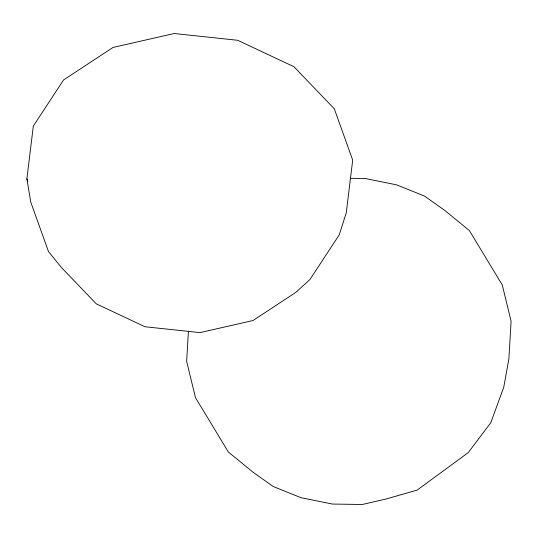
<?xml version="1.0" encoding="UTF-8"?>
<svg xmlns="http://www.w3.org/2000/svg" width="538" height="538" viewBox="0 0 538 538"><rect width="100%" height="100%" fill="white"/><g stroke="black" fill="none" stroke-linecap="round" stroke-linejoin="round"><path stroke-width="0.81" d="M188.428 331.193L186.646 361.341L195.476 397.656L228.361 452.014L252.799 472.028L273.136 486.486L301.092 497.731L332.41 504.052L362.323 504.483L386.277 498.961L417.125 490.105L468.174 452.68L490.804 422.713L503.763 387.199L508.874 358.933L511.1 321.253L502.27 284.938L469.378 230.58L444.946 210.566L424.61 196.108L396.654 184.864L365.336 178.542L350.379 178.327M26.9 178.804L33.322 126.074L63.565 79.947L113.027 47.445L174.178 33.517L237.702 40.289L293.93 66.719L334.313 108.797L352.686 160.102L346.264 212.84L339.222 234.877L310.009 279.43L295.806 292.403L252.974 320.547L200.015 332.612L145.004 326.748L96.302 303.856L61.339 267.42L48.494 251.562L30.74 202.006L26.9 178.804L27.747 181.171"/></g></svg>
